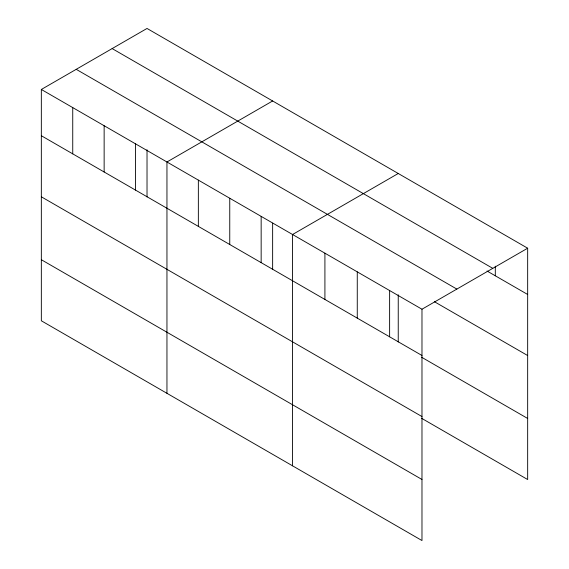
<?xml version="1.0" encoding="UTF-8"?>
<svg xmlns="http://www.w3.org/2000/svg" width="569" height="569" viewBox="0 0 569 569"><rect width="100%" height="100%" fill="white"/><g stroke="black" fill="none" stroke-linecap="round" stroke-linejoin="round"><path stroke-width="0.85" d="M41.338 89.468L421.978 309.223L421.978 540.55L41.338 320.788L41.338 89.468L147.022 28.45L527.662 248.212L527.662 479.532L421.572 418.279M272.636 100.969L166.952 161.987L166.952 393.314M398.243 173.488L292.558 234.506L292.558 465.833M421.978 309.223L527.662 248.212M112.15 48.585L492.782 268.348M487.028 271.015L527.662 294.472M76.218 69.333L456.85 289.088M434.36 301.677L527.662 355.54M41.338 135.728L421.978 355.49M421.572 357.211L527.662 418.464M41.338 196.803L421.978 416.558M41.338 259.72L421.978 479.482M495.307 266.192L495.307 275.794M398.243 294.806L398.243 341.997M389.623 290.546L389.623 336.812M357.268 271.868L357.268 318.128M324.913 253.191L324.913 299.45M272.636 223.162L272.636 269.478M261.157 216.376L261.157 262.643M229.755 198.247L229.755 244.514M198.353 180.117L198.353 226.384M147.022 149.768L147.022 196.959M135.543 143.857L135.543 190.117M104.141 125.728L104.141 171.987M72.74 107.598L72.74 153.858"/></g></svg>
